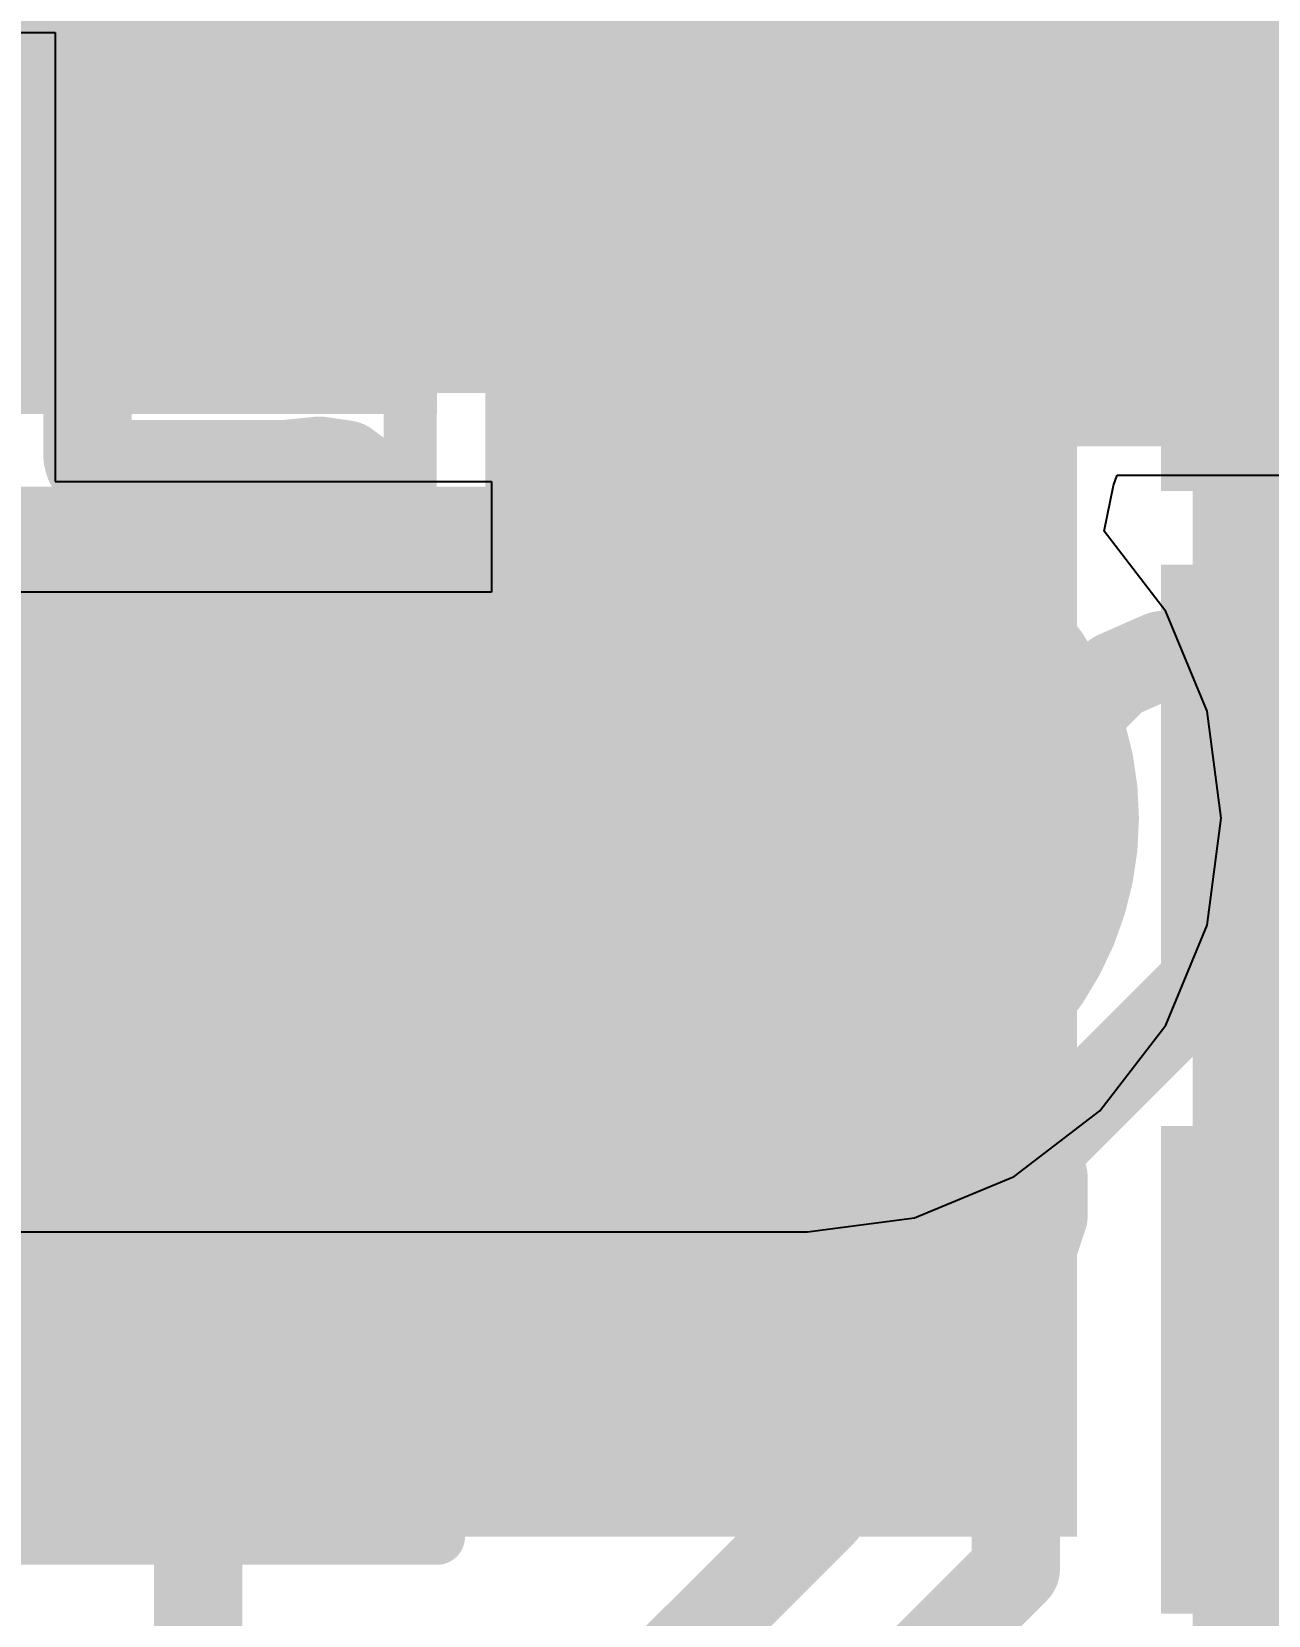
# Model space of a CAD drawing. Header units: inches. Extents: x 0 to 12.4, y -0.6 to 2.2.
# Drawn here: x 1.5709 to 1.681, y 1.743 to 1.8841 of the extents above; entities that cross this region are included whole.
import ezdxf

# ---------------------------------------------------------------- set-up
doc = ezdxf.new("R2010")
doc.units = ezdxf.units.IN
doc.header["$MEASUREMENT"] = 0
for name, color, linetype in [('Bottom Layer', 5, 'Continuous'), ('Dimension', 6, 'Continuous'), ('Drill Drawing', 1, 'Continuous'), ('Mechanical 4', 56, 'Continuous'), ('Top Layer', 1, 'Continuous'), ('Top Overlay', 2, 'Continuous'), ('Top Paste', 8, 'Continuous'), ('Top Solder', 216, 'Continuous'), ('Via Holes', 16, 'Continuous')]:
    doc.layers.add(name, color=color, linetype=linetype)
doc.styles.add('Arial', font='', dxfattribs={"height": 0.2})
doc.styles.get('Arial').set_extended_font_data('Arial')

# ---------------------------------------------------------------- blocks, each defined once
blk = doc.blocks.new('41_SMD_UFL_M______17')
at = {"layer": 'Top Layer'}
for points in [[(-0.37401575, 0.31732285), (-0.31496065, 0.31732285), (-0.31496065, 0.28188975), (-0.37401575, 0.28188975)], [(-0.37401575, 0.26732285), (-0.31496065, 0.26732285), (-0.31496065, 0.23188975), (-0.37401575, 0.23188975)], [(-0.37401575, 0.21732285), (-0.31496065, 0.21732285), (-0.31496065, 0.18188975), (-0.37401575, 0.18188975)]]:
    blk.add_hatch(color=1, dxfattribs=at).paths.add_polyline_path(points)
at = {"layer": 'Top Paste'}
for points in [[(-0.37401575, 0.31732285), (-0.31496065, 0.31732285), (-0.31496065, 0.28188975), (-0.37401575, 0.28188975)], [(-0.37401575, 0.26732285), (-0.31496065, 0.26732285), (-0.31496065, 0.23188975), (-0.37401575, 0.23188975)], [(-0.37401575, 0.21732285), (-0.31496065, 0.21732285), (-0.31496065, 0.18188975), (-0.37401575, 0.18188975)]]:
    blk.add_hatch(color=8, dxfattribs=at).paths.add_polyline_path(points)
at = {"layer": 'Top Solder'}
for points in [[(-0.37801575, 0.32132285), (-0.31096065, 0.32132285), (-0.31096065, 0.27788975), (-0.37801575, 0.27788975)], [(-0.37801575, 0.27132285), (-0.31096065, 0.27132285), (-0.31096065, 0.22788975), (-0.37801575, 0.22788975)], [(-0.37801575, 0.22132285), (-0.31096065, 0.22132285), (-0.31096065, 0.17788975), (-0.37801575, 0.17788975)]]:
    blk.add_hatch(color=216, dxfattribs=at).paths.add_polyline_path(points)
blk = doc.blocks.new('C___0402_67')
at = {"layer": 'Top Layer'}
for points in [[(-0.0275, -0.0125), (-0.0275, 0.0125), (-0.0095, 0.0125), (-0.0095, -0.0125)], [(0.0095, -0.0125), (0.0095, 0.0125), (0.0275, 0.0125), (0.0275, -0.0125)]]:
    blk.add_hatch(color=1, dxfattribs=at).paths.add_polyline_path(points)
at = {"layer": 'Top Paste'}
for points in [[(-0.0275, -0.0125), (-0.0275, 0.0125), (-0.0095, 0.0125), (-0.0095, -0.0125)], [(0.0095, -0.0125), (0.0095, 0.0125), (0.0275, 0.0125), (0.0275, -0.0125)]]:
    blk.add_hatch(color=8, dxfattribs=at).paths.add_polyline_path(points)
at = {"layer": 'Top Solder'}
for points in [[(-0.0298622, -0.0148622), (-0.0298622, 0.0148622), (-0.0071378, 0.0148622), (-0.0071378, -0.0148622)], [(0.0071378, -0.0148622), (0.0071378, 0.0148622), (0.0298622, 0.0148622), (0.0298622, -0.0148622)]]:
    blk.add_hatch(color=216, dxfattribs=at).paths.add_polyline_path(points)
at = {"layer": 'Top Overlay', "const_width": 0.005}
for points in [[(-0.011, 0.016), (-0.031, 0.016)], [(-0.031, -0.016), (-0.031, 0.016)], [(0.031, 0.016), (0.011, 0.016)], [(0.031, -0.016), (0.031, 0.016)], [(-0.011, -0.016), (-0.031, -0.016)], [(0.031, -0.016), (0.011, -0.016)]]:
    blk.add_lwpolyline(points, dxfattribs=at)
at = {"layer": 'Top Overlay', "const_width": 0.0025}
for points in [[(-0.03225, 0.016, 1), (-0.02975, 0.016, 1)], [(-0.03225, 0.016, 1), (-0.02975, 0.016, 1)], [(-0.01225, 0.016, 1), (-0.00975, 0.016, 1)], [(0.00975, 0.016, 1), (0.01225, 0.016, 1)], [(0.02975, 0.016, 1), (0.03225, 0.016, 1)], [(0.02975, 0.016, 1), (0.03225, 0.016, 1)], [(-0.03225, -0.016, 1), (-0.02975, -0.016, 1)], [(-0.03225, -0.016, 1), (-0.02975, -0.016, 1)], [(-0.01225, -0.016, 1), (-0.00975, -0.016, 1)], [(0.00975, -0.016, 1), (0.01225, -0.016, 1)], [(0.02975, -0.016, 1), (0.03225, -0.016, 1)], [(0.02975, -0.016, 1), (0.03225, -0.016, 1)]]:
    blk.add_lwpolyline(points, format="xyb", close=True, dxfattribs=at)
blk = doc.blocks.new('C___1206_68')
at = {"layer": 'Top Layer'}
for points in [[(-0.08, 0.035), (-0.02, 0.035), (-0.02, -0.035), (-0.08, -0.035)], [(0.02, 0.035), (0.08, 0.035), (0.08, -0.035), (0.02, -0.035)]]:
    blk.add_hatch(color=1, dxfattribs=at).paths.add_polyline_path(points)
at = {"layer": 'Top Paste'}
for points in [[(-0.08, 0.035), (-0.02, 0.035), (-0.02, -0.035), (-0.08, -0.035)], [(0.02, 0.035), (0.08, 0.035), (0.08, -0.035), (0.02, -0.035)]]:
    blk.add_hatch(color=8, dxfattribs=at).paths.add_polyline_path(points)
at = {"layer": 'Top Solder'}
for points in [[(-0.084, 0.039), (-0.016, 0.039), (-0.016, -0.039), (-0.084, -0.039)], [(0.016, 0.039), (0.084, 0.039), (0.084, -0.039), (0.016, -0.039)]]:
    blk.add_hatch(color=216, dxfattribs=at).paths.add_polyline_path(points)
at = {"layer": 'Top Overlay', "const_width": 0.005}
for points in [[(-0.024, 0.039), (-0.084, 0.039)], [(0.084, 0.039), (0.024, 0.039)], [(0.084, -0.039), (0.084, 0.039)]]:
    blk.add_lwpolyline(points, dxfattribs=at)
at = {"layer": 'Top Overlay', "const_width": 0.0025}
for points in [[(-0.02525, 0.039, 1), (-0.02275, 0.039, 1)], [(0.02275, 0.039, 1), (0.02525, 0.039, 1)], [(0.08275, 0.039, 1), (0.08525, 0.039, 1)], [(0.08275, 0.039, 1), (0.08525, 0.039, 1)]]:
    blk.add_lwpolyline(points, format="xyb", close=True, dxfattribs=at)

msp = doc.modelspace()

# ---------------------------------------------------------------- hatches: boundary and pattern name
at = {"layer": 'Bottom Layer'}
h = msp.add_hatch(color=5, dxfattribs=at)
edge = h.paths.add_edge_path()
edge.add_arc((1.64, 1.814), 0.011811, 0, 360)
at = {"layer": 'Dimension'}
for points in [[(1.67430525, 1.91680765), (1.73336035, 1.91680765), (1.73336035, 1.88137455), (1.67430525, 1.88137455)], [(1.67430525, 1.91680765), (1.73336035, 1.91680765), (1.73336035, 1.88137455), (1.67430525, 1.88137455)], [(1.67430525, 1.91680765), (1.73336035, 1.91680765), (1.73336035, 1.88137455), (1.67430525, 1.88137455)], [(1.67430525, 1.86680765), (1.73336035, 1.86680765), (1.73336035, 1.83137455), (1.67430525, 1.83137455)], [(1.67430525, 1.86680765), (1.73336035, 1.86680765), (1.73336035, 1.83137455), (1.67430525, 1.83137455)], [(1.67430525, 1.86680765), (1.73336035, 1.86680765), (1.73336035, 1.83137455), (1.67430525, 1.83137455)], [(1.67430525, 1.81680765), (1.73336035, 1.81680765), (1.73336035, 1.78137455), (1.67430525, 1.78137455)], [(1.67430525, 1.81680765), (1.73336035, 1.81680765), (1.73336035, 1.78137455), (1.67430525, 1.78137455)], [(1.67430525, 1.81680765), (1.73336035, 1.81680765), (1.73336035, 1.78137455), (1.67430525, 1.78137455)], [(1.67430525, 1.76680765), (1.73336035, 1.76680765), (1.73336035, 1.73137455), (1.67430525, 1.73137455)], [(1.67430525, 1.76680765), (1.73336035, 1.76680765), (1.73336035, 1.73137455), (1.67430525, 1.73137455)], [(1.67430525, 1.76680765), (1.73336035, 1.76680765), (1.73336035, 1.73137455), (1.67430525, 1.73137455)]]:
    msp.add_hatch(color=6, dxfattribs=at).paths.add_polyline_path(points)
at = {"layer": 'Top Layer'}
for points in [[(1.384, 1.854), (1.604, 1.854), (1.604, 1.931), (1.384, 1.931)], [(1.619, 1.8471226), (1.7412344, 1.8471226), (1.7412344, 1.883), (1.619, 1.883)], [(1.619, 1.75), (1.664, 1.75), (1.664, 1.88), (1.619, 1.88)], [(1.529, 1.75), (1.664, 1.75), (1.664, 1.827), (1.529, 1.827)]]:
    msp.add_hatch(color=1, dxfattribs=at).paths.add_polyline_path(points)
h = msp.add_hatch(color=1, dxfattribs=at)
edge = h.paths.add_edge_path()
edge.add_arc((1.64, 1.814), 0.011811, 0, 360)
at = {"layer": 'Via Holes'}
h = msp.add_hatch(color=7, dxfattribs=at)
edge = h.paths.add_edge_path()
edge.add_arc((1.64, 1.814), 0.0059055, 0, 360)

# ---------------------------------------------------------------- linework, layer by layer
at = {"layer": 'Bottom Layer'}
for p, q in [((1.6672677, 1.8436337), (1.6675858, 1.8445709)), ((1.6675858, 1.8445709), (2.2073259, 1.8445709)), ((1.6664207, 1.8395709), (1.6672677, 1.8436337)), ((1.6719067, 1.8324214), (1.6664207, 1.8395709)), ((1.6755873, 1.8235356), (1.6719067, 1.8324214)), ((1.6768427, 1.814), (1.6755873, 1.8235356)), ((1.6755873, 1.8044644), (1.6768427, 1.814)), ((1.6719067, 1.7955786), (1.6755873, 1.8044644)), ((1.6660517, 1.7879483), (1.6719067, 1.7955786)), ((1.6584213, 1.7820933), (1.6660517, 1.7879483)), ((1.6495356, 1.7784127), (1.6584213, 1.7820933)), ((1.64, 1.7771573), (1.6495356, 1.7784127)), ((1.3226573, 1.7771573), (1.64, 1.7771573))]:
    msp.add_line(p, q, dxfattribs=at)
at = {"layer": 'Bottom Layer', "const_width": 0.0590551}
for points in [[(0.7684136, 1.8814136), (2.2225866, 1.8814136)], [(1.304, 1.814), (1.64, 1.814)]]:
    msp.add_lwpolyline(points, dxfattribs=at)
at = {"layer": 'Bottom Layer', "const_width": 0.0295275}
msp.add_lwpolyline([(1.6252362, 1.814, 1), (1.6547638, 1.814, 1)], format="xyb", close=True, dxfattribs=at)
at = {"layer": 'Dimension', "const_width": 0.007874}
for points in [[(1.5758801, 1.8461906), (1.5758801, 1.9295507)], [(1.6227408, 1.8731192), (1.6245001, 1.8738479)], [(1.6245001, 1.8738479), (1.6282206, 1.8745879)], [(1.6282206, 1.8745879), (1.6291727, 1.8746817)], [(1.6291727, 1.8746817), (1.6513555, 1.8746817)], [(1.6513555, 1.8746817), (1.6523077, 1.8745879)], [(1.6523077, 1.8745879), (1.6534559, 1.8743595)], [(1.6534559, 1.8743595), (1.6552157, 1.8736306)], [(1.6552157, 1.8736306), (1.6559812, 1.8731191)], [(1.6199943, 1.871284), (1.6227408, 1.8731192)], [(1.6559812, 1.8731191), (1.6565887, 1.8727132)], [(1.6565887, 1.8727132), (1.6585572, 1.8707446)], [(1.6186478, 1.8699375), (1.6199943, 1.871284)], [(1.6168126, 1.867191), (1.6186478, 1.8699375)], [(1.6585572, 1.8707446), (1.6680604, 1.8707446)], [(1.6680604, 1.8707446), (1.6700322, 1.8703287)], [(1.6700322, 1.8703287), (1.6715497, 1.8696586)], [(1.6715497, 1.8696586), (1.6725389, 1.8695439)], [(1.6725389, 1.8695439), (1.7269527, 1.8695439)], [(1.6160839, 1.8654317), (1.6168126, 1.867191)], [(1.6153439, 1.8617112), (1.6160839, 1.8654317)], [(1.6152502, 1.8607591), (1.6153439, 1.8617112)], [(1.6152502, 1.8353116), (1.6152502, 1.8607591)], [(1.5758801, 1.8461906), (1.5760159, 1.8456837)], [(1.5760159, 1.8456837), (1.5765228, 1.8455478)], [(1.5765228, 1.8455478), (1.5934718, 1.8455478)], [(1.5934718, 1.8455478), (1.5937189, 1.8455604)], [(1.5937189, 1.8455604), (1.5965187, 1.8458465)], [(1.5965187, 1.8458465), (1.5988699, 1.8455056)], [(1.5988699, 1.8455056), (1.6007818, 1.8440951)], [(1.6007818, 1.8440951), (1.6018015, 1.8419492)], [(1.6016876, 1.8395761), (1.6018015, 1.8419492)], [(1.6004668, 1.8375378), (1.6016876, 1.8395761)], [(1.584139, 1.82121), (1.6004668, 1.8375378)], [(1.5876911, 1.8077525), (1.6152502, 1.8353116)], [(1.6712139, 1.8283754), (1.6715497, 1.8285236)], [(1.6715497, 1.8285236), (1.6719145, 1.8285659)], [(1.6719145, 1.8285659), (1.6719146, 1.8285659)], [(1.6719146, 1.8285659), (1.6723989, 1.8286221)], [(1.6723989, 1.8286221), (1.6723993, 1.8286221)], [(1.6723993, 1.8286221), (1.672539, 1.8286383)], [(1.672539, 1.8286383), (1.6726791, 1.8286383)], [(1.6726791, 1.8286383), (1.6726798, 1.8286383)], [(1.6726798, 1.8286383), (1.7325796, 1.8286383)], [(1.6679173, 1.8269197), (1.6712138, 1.8283753)], [(1.6712138, 1.8283753), (1.6712139, 1.8283754)], [(1.6646958, 1.8239293), (1.6671836, 1.8264171)], [(1.6671836, 1.8264171), (1.6671837, 1.8264172)], [(1.6671837, 1.8264172), (1.6675035, 1.826737)], [(1.6675035, 1.826737), (1.6679172, 1.8269197)], [(1.6679172, 1.8269197), (1.6679173, 1.8269197)], [(1.6627376, 1.8198991), (1.6641932, 1.8231956)], [(1.6641932, 1.8231957), (1.6643759, 1.8236094)], [(1.6641932, 1.8231956), (1.6641932, 1.8231957)], [(1.6643759, 1.8236094), (1.6646957, 1.8239292)], [(1.6646957, 1.8239292), (1.6646958, 1.8239293)], [(1.580687, 1.8197801), (1.5825552, 1.8201517)], [(1.5825552, 1.8201517), (1.584139, 1.82121)], [(1.528636, 1.8197801), (1.580687, 1.8197801)], [(1.6624746, 1.818574), (1.6624907, 1.8187132)], [(1.6624907, 1.8187137), (1.662547, 1.8191985)], [(1.6624907, 1.8187132), (1.6624907, 1.8187137)], [(1.662547, 1.8191985), (1.6625893, 1.8195632)], [(1.6625893, 1.8195632), (1.6627375, 1.8198988)], [(1.6627375, 1.8198988), (1.6627376, 1.8198991)], [(1.6624746, 1.8184332), (1.6624746, 1.818574)], [(1.6624746, 1.8107941), (1.6624746, 1.8184332)], [(1.6621029, 1.8089259), (1.6624746, 1.8107941)], [(1.6610447, 1.8073421), (1.6621029, 1.8089259)], [(1.5128879, 1.8077525), (1.5876911, 1.8077525)], [(1.6465303, 1.7928277), (1.6610447, 1.8073421)], [(1.6585572, 1.7825557), (1.6750927, 1.7990911)], [(1.6750927, 1.7990911), (1.7038328, 1.7990911)], [(1.6454675, 1.791597), (1.6456419, 1.7919392)], [(1.6456419, 1.7919392), (1.6459134, 1.7922107)], [(1.6459134, 1.7922107), (1.6459136, 1.792211)], [(1.6459136, 1.792211), (1.6465302, 1.7928276)], [(1.6465302, 1.7928276), (1.6465303, 1.7928277)], [(1.6445589, 1.7901144), (1.6448459, 1.7905094)], [(1.6448459, 1.7905094), (1.6452458, 1.791162)], [(1.6452458, 1.791162), (1.6454673, 1.7915967)], [(1.6454673, 1.7915967), (1.6454675, 1.791597)], [(1.6437703, 1.7882661), (1.6440633, 1.7889735)], [(1.6440633, 1.7889735), (1.6442141, 1.7894378)], [(1.6442141, 1.7894378), (1.6442143, 1.7894382)], [(1.6442143, 1.7894382), (1.644333, 1.7898033)], [(1.644333, 1.7898033), (1.6445587, 1.790114)], [(1.6445587, 1.790114), (1.6445589, 1.7901144)], [(1.6433743, 1.7874889), (1.6435485, 1.7878309)], [(1.6435485, 1.7878309), (1.6435487, 1.7878313)], [(1.6435487, 1.7878313), (1.6437703, 1.7882661)], [(1.6430591, 1.7858828), (1.6432378, 1.7866272)], [(1.6432378, 1.7866272), (1.6433142, 1.7871096)], [(1.6433142, 1.7871096), (1.6433743, 1.7874889)], [(1.6427895, 1.785053), (1.6429082, 1.7854183)], [(1.6427895, 1.7846688), (1.6427895, 1.785053)], [(1.6429082, 1.7854185), (1.6430591, 1.7858828)], [(1.6429082, 1.7854183), (1.6429082, 1.7854185)], [(1.6427895, 1.7556759), (1.6427895, 1.7846688)], [(1.6585572, 1.7471226), (1.6585572, 1.7825557)], [(1.5660376, 1.7717289), (1.5857226, 1.7520439)], [(1.6424179, 1.7538077), (1.6427895, 1.7556759)], [(1.6413596, 1.7522239), (1.6424179, 1.7538077)], [(1.5857226, 1.7022407), (1.5857226, 1.7520439)], [(1.6237387, 1.734603), (1.6413596, 1.7522239)], [(1.6349352, 1.7235006), (1.6585572, 1.7471226)]]:
    msp.add_lwpolyline(points, dxfattribs=at)
at = {"layer": 'Dimension', "const_width": 0.003937}
for points in [[(1.6225316, 1.8738479, 1), (1.6264686, 1.8738479, 1)], [(1.6225316, 1.8738479, 1), (1.6264686, 1.8738479, 1)], [(1.6262521, 1.8745879, 1), (1.6301891, 1.8745879, 1)], [(1.6262521, 1.8745879, 1), (1.6301891, 1.8745879, 1)], [(1.6272042, 1.8746817, 1), (1.6311412, 1.8746817, 1)], [(1.6272042, 1.8746817, 1), (1.6311412, 1.8746817, 1)], [(1.649387, 1.8746817, 1), (1.653324, 1.8746817, 1)], [(1.649387, 1.8746817, 1), (1.653324, 1.8746817, 1)], [(1.6503392, 1.8745879, 1), (1.6542762, 1.8745879, 1)], [(1.6503392, 1.8745879, 1), (1.6542762, 1.8745879, 1)], [(1.6514874, 1.8743595, 1), (1.6554244, 1.8743595, 1)], [(1.6514874, 1.8743595, 1), (1.6554244, 1.8743595, 1)], [(1.6532472, 1.8736306, 1), (1.6571842, 1.8736306, 1)], [(1.6532472, 1.8736306, 1), (1.6571842, 1.8736306, 1)], [(1.6207723, 1.8731192, 1), (1.6247093, 1.8731192, 1)], [(1.6207723, 1.8731192, 1), (1.6247093, 1.8731192, 1)], [(1.6540127, 1.8731191, 1), (1.6579497, 1.8731191, 1)], [(1.6540127, 1.8731191, 1), (1.6579497, 1.8731191, 1)], [(1.6546202, 1.8727132, 1), (1.6585572, 1.8727132, 1)], [(1.6546202, 1.8727132, 1), (1.6585572, 1.8727132, 1)], [(1.6180258, 1.871284, 1), (1.6219628, 1.871284, 1)], [(1.6180258, 1.871284, 1), (1.6219628, 1.871284, 1)], [(1.6166793, 1.8699375, 1), (1.6206163, 1.8699375, 1)], [(1.6166793, 1.8699375, 1), (1.6206163, 1.8699375, 1)], [(1.6565887, 1.8707446, 1), (1.6605257, 1.8707446, 1)], [(1.6565887, 1.8707446, 1), (1.6605257, 1.8707446, 1)], [(1.6660919, 1.8707446, 1), (1.6700289, 1.8707446, 1)], [(1.6660919, 1.8707446, 1), (1.6700289, 1.8707446, 1)], [(1.6680637, 1.8703287, 1), (1.6720007, 1.8703287, 1)], [(1.6680637, 1.8703287, 1), (1.6720007, 1.8703287, 1)], [(1.6695812, 1.8696586, 1), (1.6735182, 1.8696586, 1)], [(1.6695812, 1.8696586, 1), (1.6735182, 1.8696586, 1)], [(1.6705704, 1.8695439, 1), (1.6745074, 1.8695439, 1)], [(1.6705704, 1.8695439, 1), (1.6745074, 1.8695439, 1)], [(1.6148441, 1.867191, 1), (1.6187811, 1.867191, 1)], [(1.6148441, 1.867191, 1), (1.6187811, 1.867191, 1)], [(1.6141154, 1.8654317, 1), (1.6180524, 1.8654317, 1)], [(1.6141154, 1.8654317, 1), (1.6180524, 1.8654317, 1)], [(1.6133754, 1.8617112, 1), (1.6173124, 1.8617112, 1)], [(1.6133754, 1.8617112, 1), (1.6173124, 1.8617112, 1)], [(1.6132817, 1.8607591, 1), (1.6172187, 1.8607591, 1)], [(1.6132817, 1.8607591, 1), (1.6172187, 1.8607591, 1)], [(1.5739116, 1.8461906, 1), (1.5778486, 1.8461906, 1)], [(1.5739116, 1.8461906, 1), (1.5778486, 1.8461906, 1)], [(1.5740474, 1.8456837, 1), (1.5779844, 1.8456837, 1)], [(1.5740474, 1.8456837, 1), (1.5779844, 1.8456837, 1)], [(1.5745543, 1.8455478, 1), (1.5784913, 1.8455478, 1)], [(1.5745543, 1.8455478, 1), (1.5784913, 1.8455478, 1)], [(1.5915033, 1.8455478, 1), (1.5954403, 1.8455478, 1)], [(1.5915033, 1.8455478, 1), (1.5954403, 1.8455478, 1)], [(1.5917504, 1.8455604, 1), (1.5956874, 1.8455604, 1)], [(1.5917504, 1.8455604, 1), (1.5956874, 1.8455604, 1)], [(1.5945502, 1.8458465, 1), (1.5984872, 1.8458465, 1)], [(1.5945502, 1.8458465, 1), (1.5984872, 1.8458465, 1)], [(1.5969014, 1.8455056, 1), (1.6008384, 1.8455056, 1)], [(1.5969014, 1.8455056, 1), (1.6008384, 1.8455056, 1)], [(1.5988133, 1.8440951, 1), (1.6027503, 1.8440951, 1)], [(1.5988133, 1.8440951, 1), (1.6027503, 1.8440951, 1)], [(1.599833, 1.8419492, 1), (1.60377, 1.8419492, 1)], [(1.599833, 1.8419492, 1), (1.60377, 1.8419492, 1)], [(1.5997191, 1.8395761, 1), (1.6036561, 1.8395761, 1)], [(1.5997191, 1.8395761, 1), (1.6036561, 1.8395761, 1)], [(1.5984983, 1.8375378, 1), (1.6024353, 1.8375378, 1)], [(1.5984983, 1.8375378, 1), (1.6024353, 1.8375378, 1)], [(1.6132817, 1.8353116, 1), (1.6172187, 1.8353116, 1)], [(1.6132817, 1.8353116, 1), (1.6172187, 1.8353116, 1)], [(1.6695812, 1.8285236, 1), (1.6735182, 1.8285236, 1)], [(1.6695812, 1.8285236, 1), (1.6735182, 1.8285236, 1)], [(1.669946, 1.8285659, 1), (1.673883, 1.8285659, 1)], [(1.669946, 1.8285659, 1), (1.673883, 1.8285659, 1)], [(1.6699461, 1.8285659, 1), (1.6738831, 1.8285659, 1)], [(1.6699461, 1.8285659, 1), (1.6738831, 1.8285659, 1)], [(1.6704304, 1.8286221, 1), (1.6743674, 1.8286221, 1)], [(1.6704304, 1.8286221, 1), (1.6743674, 1.8286221, 1)], [(1.6704308, 1.8286221, 1), (1.6743678, 1.8286221, 1)], [(1.6704308, 1.8286221, 1), (1.6743678, 1.8286221, 1)], [(1.6705705, 1.8286383, 1), (1.6745075, 1.8286383, 1)], [(1.6705705, 1.8286383, 1), (1.6745075, 1.8286383, 1)], [(1.6707106, 1.8286383, 1), (1.6746476, 1.8286383, 1)], [(1.6707106, 1.8286383, 1), (1.6746476, 1.8286383, 1)], [(1.6707113, 1.8286383, 1), (1.6746483, 1.8286383, 1)], [(1.6707113, 1.8286383, 1), (1.6746483, 1.8286383, 1)], [(1.6692453, 1.8283753, 1), (1.6731823, 1.8283753, 1)], [(1.6692453, 1.8283753, 1), (1.6731823, 1.8283753, 1)], [(1.6692454, 1.8283754, 1), (1.6731824, 1.8283754, 1)], [(1.6692454, 1.8283754, 1), (1.6731824, 1.8283754, 1)], [(1.6652151, 1.8264171, 1), (1.6691521, 1.8264171, 1)], [(1.6652151, 1.8264171, 1), (1.6691521, 1.8264171, 1)], [(1.6652152, 1.8264172, 1), (1.6691522, 1.8264172, 1)], [(1.6652152, 1.8264172, 1), (1.6691522, 1.8264172, 1)], [(1.665535, 1.826737, 1), (1.669472, 1.826737, 1)], [(1.665535, 1.826737, 1), (1.669472, 1.826737, 1)], [(1.6659487, 1.8269197, 1), (1.6698857, 1.8269197, 1)], [(1.6659487, 1.8269197, 1), (1.6698857, 1.8269197, 1)], [(1.6659488, 1.8269197, 1), (1.6698858, 1.8269197, 1)], [(1.6659488, 1.8269197, 1), (1.6698858, 1.8269197, 1)], [(1.6622247, 1.8231957, 1), (1.6661617, 1.8231957, 1)], [(1.6622247, 1.8231957, 1), (1.6661617, 1.8231957, 1)], [(1.6622247, 1.8231956, 1), (1.6661617, 1.8231956, 1)], [(1.6622247, 1.8231956, 1), (1.6661617, 1.8231956, 1)], [(1.6624074, 1.8236094, 1), (1.6663444, 1.8236094, 1)], [(1.6624074, 1.8236094, 1), (1.6663444, 1.8236094, 1)], [(1.6627272, 1.8239292, 1), (1.6666642, 1.8239292, 1)], [(1.6627272, 1.8239292, 1), (1.6666642, 1.8239292, 1)], [(1.6627273, 1.8239293, 1), (1.6666643, 1.8239293, 1)], [(1.6627273, 1.8239293, 1), (1.6666643, 1.8239293, 1)], [(1.5805867, 1.8201517, 1), (1.5845237, 1.8201517, 1)], [(1.5805867, 1.8201517, 1), (1.5845237, 1.8201517, 1)], [(1.5821705, 1.82121, 1), (1.5861075, 1.82121, 1)], [(1.5821705, 1.82121, 1), (1.5861075, 1.82121, 1)], [(1.5787185, 1.8197801, 1), (1.5826555, 1.8197801, 1)], [(1.5787185, 1.8197801, 1), (1.5826555, 1.8197801, 1)], [(1.6605222, 1.8187137, 1), (1.6644592, 1.8187137, 1)], [(1.6605222, 1.8187137, 1), (1.6644592, 1.8187137, 1)], [(1.6605222, 1.8187132, 1), (1.6644592, 1.8187132, 1)], [(1.6605222, 1.8187132, 1), (1.6644592, 1.8187132, 1)], [(1.6605785, 1.8191985, 1), (1.6645155, 1.8191985, 1)], [(1.6605785, 1.8191985, 1), (1.6645155, 1.8191985, 1)], [(1.6606208, 1.8195632, 1), (1.6645578, 1.8195632, 1)], [(1.6606208, 1.8195632, 1), (1.6645578, 1.8195632, 1)], [(1.660769, 1.8198988, 1), (1.664706, 1.8198988, 1)], [(1.660769, 1.8198988, 1), (1.664706, 1.8198988, 1)], [(1.6607691, 1.8198991, 1), (1.6647061, 1.8198991, 1)], [(1.6607691, 1.8198991, 1), (1.6647061, 1.8198991, 1)], [(1.6605061, 1.818574, 1), (1.6644431, 1.818574, 1)], [(1.6605061, 1.818574, 1), (1.6644431, 1.818574, 1)], [(1.6605061, 1.8184332, 1), (1.6644431, 1.8184332, 1)], [(1.6605061, 1.8184332, 1), (1.6644431, 1.8184332, 1)], [(1.6605061, 1.8107941, 1), (1.6644431, 1.8107941, 1)], [(1.6605061, 1.8107941, 1), (1.6644431, 1.8107941, 1)], [(1.6601344, 1.8089259, 1), (1.6640714, 1.8089259, 1)], [(1.6601344, 1.8089259, 1), (1.6640714, 1.8089259, 1)], [(1.5857226, 1.8077525, 1), (1.5896596, 1.8077525, 1)], [(1.5857226, 1.8077525, 1), (1.5896596, 1.8077525, 1)], [(1.6590762, 1.8073421, 1), (1.6630132, 1.8073421, 1)], [(1.6590762, 1.8073421, 1), (1.6630132, 1.8073421, 1)], [(1.6731242, 1.7990911, 1), (1.6770612, 1.7990911, 1)], [(1.6731242, 1.7990911, 1), (1.6770612, 1.7990911, 1)], [(1.6436734, 1.7919392, 1), (1.6476104, 1.7919392, 1)], [(1.6436734, 1.7919392, 1), (1.6476104, 1.7919392, 1)], [(1.6439449, 1.7922107, 1), (1.6478819, 1.7922107, 1)], [(1.6439449, 1.7922107, 1), (1.6478819, 1.7922107, 1)], [(1.6439451, 1.792211, 1), (1.6478821, 1.792211, 1)], [(1.6439451, 1.792211, 1), (1.6478821, 1.792211, 1)], [(1.6445617, 1.7928276, 1), (1.6484987, 1.7928276, 1)], [(1.6445617, 1.7928276, 1), (1.6484987, 1.7928276, 1)], [(1.6445618, 1.7928277, 1), (1.6484988, 1.7928277, 1)], [(1.6445618, 1.7928277, 1), (1.6484988, 1.7928277, 1)], [(1.6428774, 1.7905094, 1), (1.6468144, 1.7905094, 1)], [(1.6428774, 1.7905094, 1), (1.6468144, 1.7905094, 1)], [(1.6432773, 1.791162, 1), (1.6472143, 1.791162, 1)], [(1.6432773, 1.791162, 1), (1.6472143, 1.791162, 1)], [(1.6434988, 1.7915967, 1), (1.6474358, 1.7915967, 1)], [(1.6434988, 1.7915967, 1), (1.6474358, 1.7915967, 1)], [(1.643499, 1.791597, 1), (1.647436, 1.791597, 1)], [(1.643499, 1.791597, 1), (1.647436, 1.791597, 1)], [(1.6420948, 1.7889735, 1), (1.6460318, 1.7889735, 1)], [(1.6420948, 1.7889735, 1), (1.6460318, 1.7889735, 1)], [(1.6422456, 1.7894378, 1), (1.6461826, 1.7894378, 1)], [(1.6422456, 1.7894378, 1), (1.6461826, 1.7894378, 1)], [(1.6422458, 1.7894382, 1), (1.6461828, 1.7894382, 1)], [(1.6422458, 1.7894382, 1), (1.6461828, 1.7894382, 1)], [(1.6423645, 1.7898033, 1), (1.6463015, 1.7898033, 1)], [(1.6423645, 1.7898033, 1), (1.6463015, 1.7898033, 1)], [(1.6425902, 1.790114, 1), (1.6465272, 1.790114, 1)], [(1.6425902, 1.790114, 1), (1.6465272, 1.790114, 1)], [(1.6425904, 1.7901144, 1), (1.6465274, 1.7901144, 1)], [(1.6425904, 1.7901144, 1), (1.6465274, 1.7901144, 1)], [(1.64158, 1.7878309, 1), (1.645517, 1.7878309, 1)], [(1.64158, 1.7878309, 1), (1.645517, 1.7878309, 1)], [(1.6415802, 1.7878313, 1), (1.6455172, 1.7878313, 1)], [(1.6415802, 1.7878313, 1), (1.6455172, 1.7878313, 1)], [(1.6418018, 1.7882661, 1), (1.6457388, 1.7882661, 1)], [(1.6418018, 1.7882661, 1), (1.6457388, 1.7882661, 1)], [(1.6412693, 1.7866272, 1), (1.6452063, 1.7866272, 1)], [(1.6412693, 1.7866272, 1), (1.6452063, 1.7866272, 1)], [(1.6413457, 1.7871096, 1), (1.6452827, 1.7871096, 1)], [(1.6413457, 1.7871096, 1), (1.6452827, 1.7871096, 1)], [(1.6414058, 1.7874889, 1), (1.6453428, 1.7874889, 1)], [(1.6414058, 1.7874889, 1), (1.6453428, 1.7874889, 1)], [(1.640821, 1.785053, 1), (1.644758, 1.785053, 1)], [(1.640821, 1.785053, 1), (1.644758, 1.785053, 1)], [(1.6409397, 1.7854185, 1), (1.6448767, 1.7854185, 1)], [(1.6409397, 1.7854185, 1), (1.6448767, 1.7854185, 1)], [(1.6409397, 1.7854183, 1), (1.6448767, 1.7854183, 1)], [(1.6409397, 1.7854183, 1), (1.6448767, 1.7854183, 1)], [(1.6410906, 1.7858828, 1), (1.6450276, 1.7858828, 1)], [(1.6410906, 1.7858828, 1), (1.6450276, 1.7858828, 1)], [(1.640821, 1.7846688, 1), (1.644758, 1.7846688, 1)], [(1.640821, 1.7846688, 1), (1.644758, 1.7846688, 1)], [(1.6565887, 1.7825557, 1), (1.6605257, 1.7825557, 1)], [(1.6565887, 1.7825557, 1), (1.6605257, 1.7825557, 1)], [(1.640821, 1.7556759, 1), (1.644758, 1.7556759, 1)], [(1.640821, 1.7556759, 1), (1.644758, 1.7556759, 1)], [(1.6404494, 1.7538077, 1), (1.6443864, 1.7538077, 1)], [(1.6404494, 1.7538077, 1), (1.6443864, 1.7538077, 1)], [(1.5837541, 1.7520439, 1), (1.5876911, 1.7520439, 1)], [(1.5837541, 1.7520439, 1), (1.5876911, 1.7520439, 1)], [(1.6393911, 1.7522239, 1), (1.6433281, 1.7522239, 1)], [(1.6393911, 1.7522239, 1), (1.6433281, 1.7522239, 1)], [(1.6565887, 1.7471226, 1), (1.6605257, 1.7471226, 1)], [(1.6565887, 1.7471226, 1), (1.6605257, 1.7471226, 1)]]:
    msp.add_lwpolyline(points, format="xyb", close=True, dxfattribs=at)
at = {"layer": 'Drill Drawing', "const_width": 0.002}
for points in [[(1.63, 1.824), (1.64, 1.819)], [(1.63, 1.824), (1.635, 1.814)], [(1.64, 1.819), (1.65, 1.824)], [(1.645, 1.814), (1.65, 1.824)], [(1.63, 1.804), (1.635, 1.814)], [(1.645, 1.814), (1.65, 1.804)], [(1.63, 1.804), (1.64, 1.809)], [(1.64, 1.809), (1.65, 1.804)]]:
    msp.add_lwpolyline(points, dxfattribs=at)
at = {"layer": 'Drill Drawing', "const_width": 0.001}
for points in [[(1.6295, 1.824, 1), (1.6305, 1.824, 1)], [(1.6295, 1.824, 1), (1.6305, 1.824, 1)], [(1.6495, 1.824, 1), (1.6505, 1.824, 1)], [(1.6495, 1.824, 1), (1.6505, 1.824, 1)], [(1.6395, 1.819, 1), (1.6405, 1.819, 1)], [(1.6395, 1.819, 1), (1.6405, 1.819, 1)], [(1.6345, 1.814, 1), (1.6355, 1.814, 1)], [(1.6345, 1.814, 1), (1.6355, 1.814, 1)], [(1.6445, 1.814, 1), (1.6455, 1.814, 1)], [(1.6445, 1.814, 1), (1.6455, 1.814, 1)], [(1.6395, 1.809, 1), (1.6405, 1.809, 1)], [(1.6395, 1.809, 1), (1.6405, 1.809, 1)], [(1.6295, 1.804, 1), (1.6305, 1.804, 1)], [(1.6295, 1.804, 1), (1.6305, 1.804, 1)], [(1.6495, 1.804, 1), (1.6505, 1.804, 1)], [(1.6495, 1.804, 1), (1.6505, 1.804, 1)]]:
    msp.add_lwpolyline(points, format="xyb", close=True, dxfattribs=at)
at = {"layer": 'Mechanical 4'}
for points, const_width in [([(1.6235197, 1.869156), (1.6235197, 1.877647)], 0.0047244), ([(1.6518661, 1.869156), (1.6518661, 1.877647)], 0.0047244), ([(1.604622, 1.7961868), (1.604622, 1.8521909)], 0.0047244), ([(1.6226291, 1.8271698), (1.6376273, 1.8140464)], 0.0059055), ([(1.6226291, 1.8027978), (1.6226291, 1.8271698)], 0.0059055), ([(1.6413768, 1.825295), (1.6451263, 1.8271698)], 0.0059055), ([(1.6451263, 1.8271698), (1.6545001, 1.8271698)], 0.0059055), ([(1.6545001, 1.8271698), (1.6582497, 1.825295)], 0.0059055), ([(1.639502, 1.8234202), (1.6413768, 1.825295)], 0.0059055), ([(1.6582497, 1.825295), (1.6601244, 1.8234202)], 0.0059055), ([(1.6376273, 1.8196707), (1.639502, 1.8234202)], 0.0059055), ([(1.6601244, 1.8234202), (1.6619992, 1.8196707)], 0.0059055), ([(1.6376273, 1.8140464), (1.6376273, 1.8196707)], 0.0059055), ([(1.6619992, 1.8084221), (1.6619992, 1.8196707)], 0.0059055), ([(1.6601244, 1.8046726), (1.6619992, 1.8084221)], 0.0059055), ([(1.6582497, 1.8027978), (1.6601244, 1.8046726)], 0.0059055), ([(1.6245039, 1.7877997), (1.6263787, 1.7896745)], 0.0059055), ([(1.6582497, 1.7896745), (1.6601244, 1.7877997)], 0.0059055), ([(1.6226291, 1.7821754), (1.6245039, 1.7877997)], 0.0059055), ([(1.6601244, 1.7877997), (1.6619992, 1.7821754)], 0.0059055), ([(1.6226291, 1.7784259), (1.6226291, 1.7821754)], 0.0059055), ([(1.6619992, 1.7784259), (1.6619992, 1.7821754)], 0.0059055), ([(1.6226291, 1.7784259), (1.6245039, 1.7728016)], 0.0059055), ([(1.6601244, 1.7728016), (1.6619992, 1.7784259)], 0.0059055), ([(1.6245039, 1.7728016), (1.6282534, 1.7690521)], 0.0059055), ([(1.6563749, 1.7690521), (1.6601244, 1.7728016)], 0.0059055), ([(1.6282534, 1.7690521), (1.632003, 1.7671773)], 0.0059055), ([(1.6526254, 1.7671773), (1.6563749, 1.7690521)], 0.0059055), ([(1.632003, 1.7671773), (1.639502, 1.7653025)], 0.0059055), ([(1.6451263, 1.7653025), (1.6526254, 1.7671773)], 0.0059055), ([(1.639502, 1.7653025), (1.6451263, 1.7653025)], 0.0059055)]:
    msp.add_lwpolyline(points, dxfattribs=dict(at, const_width=const_width))
for points, const_width in [([(1.6223386, 1.877647, 1), (1.6247008, 1.877647, 1)], 0.0023622), ([(1.650685, 1.877647, 1), (1.6530472, 1.877647, 1)], 0.0023622), ([(1.6223386, 1.869156, 1), (1.6247008, 1.869156, 1)], 0.0023622), ([(1.650685, 1.869156, 1), (1.6530472, 1.869156, 1)], 0.0023622), ([(1.6034409, 1.8521909, 1), (1.6058031, 1.8521909, 1)], 0.0023622), ([(1.6211527, 1.8271698, 1), (1.6241055, 1.8271698, 1)], 0.0029527), ([(1.6211527, 1.8271698, 1), (1.6241055, 1.8271698, 1)], 0.0029527), ([(1.6436499, 1.8271698, 1), (1.6466027, 1.8271698, 1)], 0.0029527), ([(1.6436499, 1.8271698, 1), (1.6466027, 1.8271698, 1)], 0.0029527), ([(1.6530237, 1.8271698, 1), (1.6559765, 1.8271698, 1)], 0.0029527), ([(1.6530237, 1.8271698, 1), (1.6559765, 1.8271698, 1)], 0.0029527), ([(1.6399004, 1.825295, 1), (1.6428532, 1.825295, 1)], 0.0029527), ([(1.6399004, 1.825295, 1), (1.6428532, 1.825295, 1)], 0.0029527), ([(1.6567733, 1.825295, 1), (1.6597261, 1.825295, 1)], 0.0029527), ([(1.6567733, 1.825295, 1), (1.6597261, 1.825295, 1)], 0.0029527), ([(1.6380256, 1.8234202, 1), (1.6409784, 1.8234202, 1)], 0.0029527), ([(1.6380256, 1.8234202, 1), (1.6409784, 1.8234202, 1)], 0.0029527), ([(1.658648, 1.8234202, 1), (1.6616008, 1.8234202, 1)], 0.0029527), ([(1.658648, 1.8234202, 1), (1.6616008, 1.8234202, 1)], 0.0029527), ([(1.6361509, 1.8196707, 1), (1.6391037, 1.8196707, 1)], 0.0029527), ([(1.6361509, 1.8196707, 1), (1.6391037, 1.8196707, 1)], 0.0029527), ([(1.6605228, 1.8196707, 1), (1.6634756, 1.8196707, 1)], 0.0029527), ([(1.6605228, 1.8196707, 1), (1.6634756, 1.8196707, 1)], 0.0029527), ([(1.6361509, 1.8140464, 1), (1.6391037, 1.8140464, 1)], 0.0029527), ([(1.6361509, 1.8140464, 1), (1.6391037, 1.8140464, 1)], 0.0029527), ([(1.6605228, 1.8084221, 1), (1.6634756, 1.8084221, 1)], 0.0029527), ([(1.6605228, 1.8084221, 1), (1.6634756, 1.8084221, 1)], 0.0029527), ([(1.658648, 1.8046726, 1), (1.6616008, 1.8046726, 1)], 0.0029527), ([(1.658648, 1.8046726, 1), (1.6616008, 1.8046726, 1)], 0.0029527), ([(1.6211527, 1.8027978, 1), (1.6241055, 1.8027978, 1)], 0.0029527), ([(1.6567733, 1.8027978, 1), (1.6597261, 1.8027978, 1)], 0.0029527), ([(1.6034409, 1.7961868, 1), (1.6058031, 1.7961868, 1)], 0.0023622), ([(1.6249023, 1.7896745, 1), (1.6278551, 1.7896745, 1)], 0.0029527), ([(1.6567733, 1.7896745, 1), (1.6597261, 1.7896745, 1)], 0.0029527), ([(1.6230275, 1.7877997, 1), (1.6259803, 1.7877997, 1)], 0.0029527), ([(1.6230275, 1.7877997, 1), (1.6259803, 1.7877997, 1)], 0.0029527), ([(1.658648, 1.7877997, 1), (1.6616008, 1.7877997, 1)], 0.0029527), ([(1.658648, 1.7877997, 1), (1.6616008, 1.7877997, 1)], 0.0029527), ([(1.6211527, 1.7821754, 1), (1.6241055, 1.7821754, 1)], 0.0029527), ([(1.6211527, 1.7821754, 1), (1.6241055, 1.7821754, 1)], 0.0029527), ([(1.6605228, 1.7821754, 1), (1.6634756, 1.7821754, 1)], 0.0029527), ([(1.6605228, 1.7821754, 1), (1.6634756, 1.7821754, 1)], 0.0029527), ([(1.6211527, 1.7784259, 1), (1.6241055, 1.7784259, 1)], 0.0029527), ([(1.6211527, 1.7784259, 1), (1.6241055, 1.7784259, 1)], 0.0029527), ([(1.6605228, 1.7784259, 1), (1.6634756, 1.7784259, 1)], 0.0029527), ([(1.6605228, 1.7784259, 1), (1.6634756, 1.7784259, 1)], 0.0029527), ([(1.6230275, 1.7728016, 1), (1.6259803, 1.7728016, 1)], 0.0029527), ([(1.6230275, 1.7728016, 1), (1.6259803, 1.7728016, 1)], 0.0029527), ([(1.658648, 1.7728016, 1), (1.6616008, 1.7728016, 1)], 0.0029527), ([(1.658648, 1.7728016, 1), (1.6616008, 1.7728016, 1)], 0.0029527), ([(1.626777, 1.7690521, 1), (1.6297298, 1.7690521, 1)], 0.0029527), ([(1.626777, 1.7690521, 1), (1.6297298, 1.7690521, 1)], 0.0029527), ([(1.6548985, 1.7690521, 1), (1.6578513, 1.7690521, 1)], 0.0029527), ([(1.6548985, 1.7690521, 1), (1.6578513, 1.7690521, 1)], 0.0029527), ([(1.6305266, 1.7671773, 1), (1.6334794, 1.7671773, 1)], 0.0029527), ([(1.6305266, 1.7671773, 1), (1.6334794, 1.7671773, 1)], 0.0029527), ([(1.651149, 1.7671773, 1), (1.6541018, 1.7671773, 1)], 0.0029527), ([(1.651149, 1.7671773, 1), (1.6541018, 1.7671773, 1)], 0.0029527), ([(1.6380256, 1.7653025, 1), (1.6409784, 1.7653025, 1)], 0.0029527), ([(1.6380256, 1.7653025, 1), (1.6409784, 1.7653025, 1)], 0.0029527), ([(1.6436499, 1.7653025, 1), (1.6466027, 1.7653025, 1)], 0.0029527), ([(1.6436499, 1.7653025, 1), (1.6466027, 1.7653025, 1)], 0.0029527)]:
    msp.add_lwpolyline(points, format="xyb", close=True, dxfattribs=dict(at, const_width=const_width))
at = {"layer": 'Top Layer'}
for p, q in [((1.5680001, 1.8839997), (1.5730001, 1.8839997)), ((1.5730001, 1.8839997), (1.5730001, 1.844)), ((1.5730001, 1.844), (1.6118629, 1.844)), ((1.6118629, 1.844), (1.6118629, 1.8341371)), ((1.6118629, 1.8341371), (1.529, 1.8341371))]:
    msp.add_line(p, q, dxfattribs=at)

# ---------------------------------------------------------------- block references
msp.add_blockref('41_SMD_UFL_M______17', (2.0494961, 1.5652519))
at = {"rotation": 270}
for name, p in [('C___1206_68', (1.568, 1.834)), ('C___0402_67', (1.637, 1.8865))]:
    msp.add_blockref(name, p, dxfattribs=at)

# ---------------------------------------------------------------- texts
at = {"layer": 'Top Overlay', "style": 'Arial'}
msp.add_text('C2', height=0.04, rotation=90, dxfattribs=at).set_placement((1.6589935, 1.7767484))

doc.saveas('drawing.dxf')
